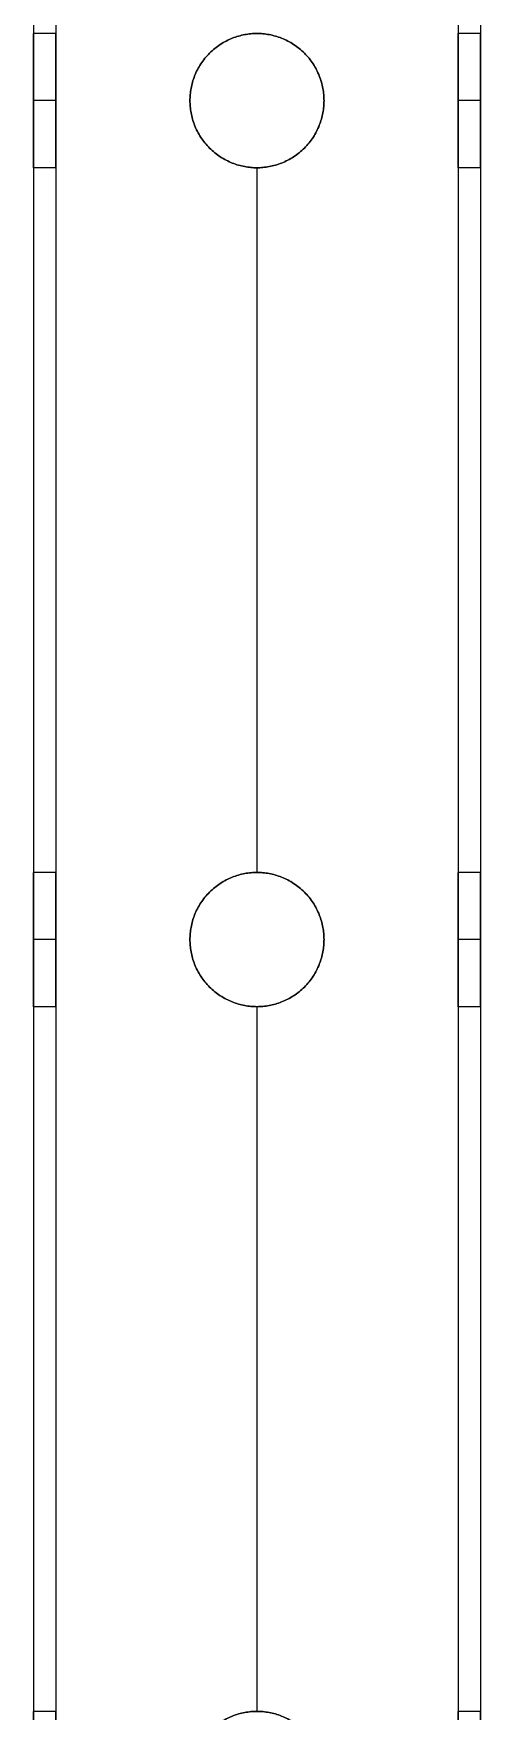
# Model space of a CAD drawing. Header units: millimetres. Extents: x 1279 to 9834, y -699 to 998.
# Drawn here: x 1279.2 to 1319.2, y -355.5 to -205.5 of the extents above; entities that cross this region are included whole.
import ezdxf

# ---------------------------------------------------------------- set-up
doc = ezdxf.new("R2010")
doc.units = ezdxf.units.MM
doc.header["$MEASUREMENT"] = 0
doc.layers.add('staal', color=7, linetype='Continuous', true_color=0x4c4c4c)

msp = doc.modelspace()

# ---------------------------------------------------------------- linework, layer by layer
at = {"layer": 'staal'}
for p, q in [((1281.18, -205.46, 1847.98), (1279.18, -205.46, 1847.98)), ((1299.18, -205.46, 1827.98), (1299.18, -205.46, 1829.98)), ((1319.18, -205.46, 1847.98), (1317.18, -205.46, 1847.98)), ((1281.18, -211.46, 1853.98), (1279.18, -211.46, 1853.98)), ((1281.18, -211.46, 1841.98), (1279.18, -211.46, 1841.98)), ((1293.18, -211.46, 1865.98), (1293.18, -211.46, 1867.98)), ((1293.18, -211.46, 1827.98), (1293.18, -211.46, 1829.98)), ((1305.18, -211.46, 1865.98), (1305.18, -211.46, 1867.98)), ((1305.18, -211.46, 1827.98), (1305.18, -211.46, 1829.98)), ((1319.18, -211.46, 1853.98), (1317.18, -211.46, 1853.98)), ((1319.18, -211.46, 1841.98), (1317.18, -211.46, 1841.98)), ((1281.18, -217.46, 1847.98), (1279.18, -217.46, 1847.98)), ((1299.18, -217.46, 1865.98), (1299.18, -217.46, 1867.98)), ((1299.18, -217.46, 1827.98), (1299.18, -217.46, 1829.98)), ((1319.18, -217.46, 1847.98), (1317.18, -217.46, 1847.98)), ((1281.18, -280.46, 1847.98), (1279.18, -280.46, 1847.98)), ((1299.18, -280.46, 1865.98), (1299.18, -280.46, 1867.98)), ((1299.18, -280.46, 1827.98), (1299.18, -280.46, 1829.98)), ((1319.18, -280.46, 1847.98), (1317.18, -280.46, 1847.98)), ((1281.18, -286.46, 1853.98), (1279.18, -286.46, 1853.98)), ((1281.18, -286.46, 1841.98), (1279.18, -286.46, 1841.98)), ((1293.18, -286.46, 1865.98), (1293.18, -286.46, 1867.98)), ((1293.18, -286.46, 1827.98), (1293.18, -286.46, 1829.98)), ((1305.18, -286.46, 1865.98), (1305.18, -286.46, 1867.98)), ((1305.18, -286.46, 1827.98), (1305.18, -286.46, 1829.98)), ((1319.18, -286.46, 1853.98), (1317.18, -286.46, 1853.98)), ((1319.18, -286.46, 1841.98), (1317.18, -286.46, 1841.98)), ((1281.18, -292.46, 1847.98), (1279.18, -292.46, 1847.98)), ((1299.18, -292.46, 1865.98), (1299.18, -292.46, 1867.98)), ((1299.18, -292.46, 1827.98), (1299.18, -292.46, 1829.98)), ((1319.18, -292.46, 1847.98), (1317.18, -292.46, 1847.98)), ((1281.18, -355.46, 1847.98), (1279.18, -355.46, 1847.98)), ((1299.18, -355.46, 1865.98), (1299.18, -355.46, 1867.98)), ((1299.18, -355.46, 1827.98), (1299.18, -355.46, 1829.98)), ((1319.18, -355.46, 1847.98), (1317.18, -355.46, 1847.98))]:
    msp.add_line(p, q, dxfattribs=at)
for points in [[(1279.18, 669.04, 1827.98), (1279.18, 51.04, 1827.98), (1279.18, -566.96, 1827.98)], [(1279.18, 669.04, 1867.98), (1279.18, 51.04, 1867.98), (1279.18, -566.96, 1867.98)], [(1281.18, 669.04, 1865.98), (1281.18, 51.04, 1865.98), (1281.18, -566.96, 1865.98)], [(1281.18, 669.04, 1829.98), (1281.18, 51.04, 1829.98), (1281.18, -566.96, 1829.98)], [(1317.18, 669.04, 1865.98), (1317.18, 51.04, 1865.98), (1317.18, -566.96, 1865.98)], [(1317.18, 669.04, 1829.98), (1317.18, 51.04, 1829.98), (1317.18, -566.96, 1829.98)], [(1319.18, 669.04, 1827.98), (1319.18, 51.04, 1827.98), (1319.18, -566.96, 1827.98)], [(1319.18, 669.04, 1867.98), (1319.18, 51.04, 1867.98), (1319.18, -566.96, 1867.98)], [(1279.18, -217.46, 1847.98), (1279.18, -248.96, 1847.98), (1279.18, -280.46, 1847.98)], [(1281.18, -217.46, 1847.98), (1281.18, -248.96, 1847.98), (1281.18, -280.46, 1847.98)], [(1299.18, -217.46, 1827.98), (1299.18, -248.96, 1827.98), (1299.18, -280.46, 1827.98)], [(1299.18, -217.46, 1867.98), (1299.18, -248.96, 1867.98), (1299.18, -280.46, 1867.98)], [(1299.18, -217.46, 1865.98), (1299.18, -248.96, 1865.98), (1299.18, -280.46, 1865.98)], [(1299.18, -217.46, 1829.98), (1299.18, -248.96, 1829.98), (1299.18, -280.46, 1829.98)], [(1317.18, -217.46, 1847.98), (1317.18, -248.96, 1847.98), (1317.18, -280.46, 1847.98)], [(1319.18, -217.46, 1847.98), (1319.18, -248.96, 1847.98), (1319.18, -280.46, 1847.98)], [(1279.18, -292.46, 1847.98), (1279.18, -323.96, 1847.98), (1279.18, -355.46, 1847.98)], [(1281.18, -292.46, 1847.98), (1281.18, -323.96, 1847.98), (1281.18, -355.46, 1847.98)], [(1299.18, -292.46, 1827.98), (1299.18, -323.96, 1827.98), (1299.18, -355.46, 1827.98)], [(1299.18, -292.46, 1867.98), (1299.18, -323.96, 1867.98), (1299.18, -355.46, 1867.98)], [(1299.18, -292.46, 1865.98), (1299.18, -323.96, 1865.98), (1299.18, -355.46, 1865.98)], [(1299.18, -292.46, 1829.98), (1299.18, -323.96, 1829.98), (1299.18, -355.46, 1829.98)], [(1317.18, -292.46, 1847.98), (1317.18, -323.96, 1847.98), (1317.18, -355.46, 1847.98)], [(1319.18, -292.46, 1847.98), (1319.18, -323.96, 1847.98), (1319.18, -355.46, 1847.98)]]:
    msp.add_open_spline(points, degree=2, dxfattribs=at)
for points, weights, knots in [([(1279.18, -211.46, 1853.98), (1279.18, -217.46, 1853.98), (1279.18, -217.46, 1847.98), (1279.18, -217.46, 1841.98), (1279.18, -211.46, 1841.98), (1279.18, -205.46, 1841.98), (1279.18, -205.46, 1847.98), (1279.18, -205.46, 1853.98), (1279.18, -211.46, 1853.98)], [1, 0.707106781187, 1, 0.707106781187, 1, 0.707106781187, 1, 0.707106781187, 1], [0, 0, 0, 7.853982, 7.853982, 15.707963, 15.707963, 23.561945, 23.561945, 31.415927, 31.415927, 31.415927]), ([(1281.18, -211.46, 1853.98), (1281.18, -205.46, 1853.98), (1281.18, -205.46, 1847.98), (1281.18, -205.46, 1841.98), (1281.18, -211.46, 1841.98), (1281.18, -217.46, 1841.98), (1281.18, -217.46, 1847.98), (1281.18, -217.46, 1853.98), (1281.18, -211.46, 1853.98)], [1, 0.707106781187, 1, 0.707106781187, 1, 0.707106781187, 1, 0.707106781187, 1], [-31.415927, -31.415927, -31.415927, -23.561945, -23.561945, -15.707963, -15.707963, -7.853982, -7.853982, 0, 0, 0]), ([(1293.18, -211.46, 1827.98), (1293.18, -217.46, 1827.98), (1299.18, -217.46, 1827.98), (1305.18, -217.46, 1827.98), (1305.18, -211.46, 1827.98), (1305.18, -205.46, 1827.98), (1299.18, -205.46, 1827.98), (1293.18, -205.46, 1827.98), (1293.18, -211.46, 1827.98)], [0.999999860338, 0.707106851018, 1, 0.707106781187, 1, 0.707106781187, 1, 0.707106781187, 1], [0, 0, 0, 7.85398, 7.85398, 15.707962, 15.707962, 23.561944, 23.561944, 31.415927, 31.415927, 31.415927]), ([(1293.18, -211.46, 1867.98), (1293.18, -205.46, 1867.98), (1299.18, -205.46, 1867.98), (1305.18, -205.46, 1867.98), (1305.18, -211.46, 1867.98), (1305.18, -217.46, 1867.98), (1299.18, -217.46, 1867.98), (1293.18, -217.46, 1867.98), (1293.18, -211.46, 1867.98)], [1, 0.707106781187, 1, 0.707106781187, 1, 0.707106781187, 1, 0.707106781187, 1], [-31.415927, -31.415927, -31.415927, -23.561945, -23.561945, -15.707963, -15.707963, -7.853982, -7.853982, 0, 0, 0]), ([(1293.18, -211.46, 1865.98), (1293.18, -217.46, 1865.98), (1299.18, -217.46, 1865.98), (1305.18, -217.46, 1865.98), (1305.18, -211.46, 1865.98), (1305.18, -205.46, 1865.98), (1299.18, -205.46, 1865.98), (1293.18, -205.46, 1865.98), (1293.18, -211.46, 1865.98)], [1, 0.707106781187, 1, 0.707106781187, 1, 0.707106781187, 1, 0.707106781187, 1], [0, 0, 0, 7.853982, 7.853982, 15.707963, 15.707963, 23.561945, 23.561945, 31.415927, 31.415927, 31.415927]), ([(1293.18, -211.46, 1829.98), (1293.18, -205.46, 1829.98), (1299.18, -205.46, 1829.98), (1305.18, -205.46, 1829.98), (1305.18, -211.46, 1829.98), (1305.18, -217.46, 1829.98), (1299.18, -217.46, 1829.98), (1293.18, -217.46, 1829.98), (1293.18, -211.46, 1829.98)], [1, 0.707106781187, 1, 0.707106781187, 1, 0.707106781187, 1, 0.707106781187, 1], [-31.415927, -31.415927, -31.415927, -23.561945, -23.561945, -15.707963, -15.707963, -7.853982, -7.853982, 0, 0, 0]), ([(1293.18, -211.46, 1827.98), (1293.18, -217.46, 1827.98), (1299.18, -217.46, 1827.98), (1305.18, -217.46, 1827.98), (1305.18, -211.46, 1827.98), (1305.18, -205.46, 1827.98), (1299.18, -205.46, 1827.98), (1293.18, -205.46, 1827.98), (1293.18, -211.46, 1827.98)], [1, 0.707106781187, 1, 0.707106781187, 1, 0.707106781187, 1, 0.707106781187, 1], [0, 0, 0, 7.853982, 7.853982, 15.707963, 15.707963, 23.561945, 23.561945, 31.415927, 31.415927, 31.415927]), ([(1317.18, -211.46, 1853.98), (1317.18, -217.46, 1853.98), (1317.18, -217.46, 1847.98), (1317.18, -217.46, 1841.98), (1317.18, -211.46, 1841.98), (1317.18, -205.46, 1841.98), (1317.18, -205.46, 1847.98), (1317.18, -205.46, 1853.98), (1317.18, -211.46, 1853.98)], [1, 0.707106781187, 1, 0.707106781187, 1, 0.707106781187, 1, 0.707106781187, 1], [0, 0, 0, 7.853982, 7.853982, 15.707963, 15.707963, 23.561945, 23.561945, 31.415927, 31.415927, 31.415927]), ([(1319.18, -211.46, 1853.98), (1319.18, -205.46, 1853.98), (1319.18, -205.46, 1847.98), (1319.18, -205.46, 1841.98), (1319.18, -211.46, 1841.98), (1319.18, -217.46, 1841.98), (1319.18, -217.46, 1847.98), (1319.18, -217.46, 1853.98), (1319.18, -211.46, 1853.98)], [1, 0.707106781187, 1, 0.707106781187, 1, 0.707106781187, 1, 0.707106851018, 0.999999860338], [-31.415927, -31.415927, -31.415927, -23.561944, -23.561944, -15.707962, -15.707962, -7.85398, -7.85398, 0, 0, 0]), ([(1279.18, -286.46, 1853.98), (1279.18, -292.46, 1853.98), (1279.18, -292.46, 1847.98), (1279.18, -292.46, 1841.98), (1279.18, -286.46, 1841.98), (1279.18, -280.46, 1841.98), (1279.18, -280.46, 1847.98), (1279.18, -280.46, 1853.98), (1279.18, -286.46, 1853.98)], [1, 0.707106781187, 1, 0.707106781187, 1, 0.707106781187, 1, 0.707106781187, 1], [0, 0, 0, 7.853982, 7.853982, 15.707963, 15.707963, 23.561945, 23.561945, 31.415927, 31.415927, 31.415927]), ([(1281.18, -286.46, 1853.98), (1281.18, -280.46, 1853.98), (1281.18, -280.46, 1847.98), (1281.18, -280.46, 1841.98), (1281.18, -286.46, 1841.98), (1281.18, -292.46, 1841.98), (1281.18, -292.46, 1847.98), (1281.18, -292.46, 1853.98), (1281.18, -286.46, 1853.98)], [1, 0.707106781187, 1, 0.707106781187, 1, 0.707106781187, 1, 0.707106781187, 1], [-31.415927, -31.415927, -31.415927, -23.561945, -23.561945, -15.707963, -15.707963, -7.853982, -7.853982, 0, 0, 0]), ([(1293.18, -286.46, 1827.98), (1293.18, -292.46, 1827.98), (1299.18, -292.46, 1827.98), (1305.18, -292.46, 1827.98), (1305.18, -286.46, 1827.98), (1305.18, -280.46, 1827.98), (1299.18, -280.46, 1827.98), (1293.18, -280.46, 1827.98), (1293.18, -286.46, 1827.98)], [0.999999860338, 0.707106851018, 1, 0.707106781187, 1, 0.707106781187, 1, 0.707106781187, 1], [0, 0, 0, 7.85398, 7.85398, 15.707962, 15.707962, 23.561944, 23.561944, 31.415927, 31.415927, 31.415927]), ([(1293.18, -286.46, 1867.98), (1293.18, -280.46, 1867.98), (1299.18, -280.46, 1867.98), (1305.18, -280.46, 1867.98), (1305.18, -286.46, 1867.98), (1305.18, -292.46, 1867.98), (1299.18, -292.46, 1867.98), (1293.18, -292.46, 1867.98), (1293.18, -286.46, 1867.98)], [1, 0.707106781187, 1, 0.707106781187, 1, 0.707106781187, 1, 0.707106851018, 0.999999860338], [-31.415927, -31.415927, -31.415927, -23.561944, -23.561944, -15.707962, -15.707962, -7.85398, -7.85398, 0, 0, 0]), ([(1293.18, -286.46, 1865.98), (1293.18, -292.46, 1865.98), (1299.18, -292.46, 1865.98), (1305.18, -292.46, 1865.98), (1305.18, -286.46, 1865.98), (1305.18, -280.46, 1865.98), (1299.18, -280.46, 1865.98), (1293.18, -280.46, 1865.98), (1293.18, -286.46, 1865.98)], [0.999999860338, 0.707106851018, 1, 0.707106781187, 1, 0.707106781187, 1, 0.707106851018, 0.999999860338], [0, 0, 0, 7.853981, 7.853981, 15.707963, 15.707963, 23.561946, 23.561946, 31.415927, 31.415927, 31.415927]), ([(1293.18, -286.46, 1829.98), (1293.18, -280.46, 1829.98), (1299.18, -280.46, 1829.98), (1305.18, -280.46, 1829.98), (1305.18, -286.46, 1829.98), (1305.18, -292.46, 1829.98), (1299.18, -292.46, 1829.98), (1293.18, -292.46, 1829.98), (1293.18, -286.46, 1829.98)], [0.999999860338, 0.707106851018, 1, 0.707106781187, 1, 0.707106781187, 1, 0.707106851018, 0.999999860338], [-31.415927, -31.415927, -31.415927, -23.561946, -23.561946, -15.707963, -15.707963, -7.853981, -7.853981, 0, 0, 0]), ([(1293.18, -286.46, 1827.98), (1293.18, -292.46, 1827.98), (1299.18, -292.46, 1827.98), (1305.18, -292.46, 1827.98), (1305.18, -286.46, 1827.98), (1305.18, -280.46, 1827.98), (1299.18, -280.46, 1827.98), (1293.18, -280.46, 1827.98), (1293.18, -286.46, 1827.98)], [1, 0.707106781187, 1, 0.707106781187, 1, 0.707106781187, 1, 0.707106781187, 1], [0, 0, 0, 7.853982, 7.853982, 15.707963, 15.707963, 23.561945, 23.561945, 31.415927, 31.415927, 31.415927]), ([(1317.18, -286.46, 1853.98), (1317.18, -292.46, 1853.98), (1317.18, -292.46, 1847.98), (1317.18, -292.46, 1841.98), (1317.18, -286.46, 1841.98), (1317.18, -280.46, 1841.98), (1317.18, -280.46, 1847.98), (1317.18, -280.46, 1853.98), (1317.18, -286.46, 1853.98)], [1, 0.707106781187, 1, 0.707106781187, 1, 0.707106781187, 1, 0.707106781187, 1], [0, 0, 0, 7.853982, 7.853982, 15.707963, 15.707963, 23.561945, 23.561945, 31.415927, 31.415927, 31.415927]), ([(1319.18, -286.46, 1853.98), (1319.18, -280.46, 1853.98), (1319.18, -280.46, 1847.98), (1319.18, -280.46, 1841.98), (1319.18, -286.46, 1841.98), (1319.18, -292.46, 1841.98), (1319.18, -292.46, 1847.98), (1319.18, -292.46, 1853.98), (1319.18, -286.46, 1853.98)], [1, 0.707106781187, 1, 0.707106781187, 1, 0.707106781187, 1, 0.707106781187, 1], [-31.415927, -31.415927, -31.415927, -23.561945, -23.561945, -15.707963, -15.707963, -7.853982, -7.853982, 0, 0, 0]), ([(1279.18, -361.46, 1853.98), (1279.18, -367.46, 1853.98), (1279.18, -367.46, 1847.98), (1279.18, -367.46, 1841.98), (1279.18, -361.46, 1841.98), (1279.18, -355.46, 1841.98), (1279.18, -355.46, 1847.98), (1279.18, -355.46, 1853.98), (1279.18, -361.46, 1853.98)], [1, 0.707106781187, 1, 0.707106781187, 1, 0.707106781187, 1, 0.707106781187, 1], [0, 0, 0, 7.853982, 7.853982, 15.707963, 15.707963, 23.561945, 23.561945, 31.415927, 31.415927, 31.415927]), ([(1281.18, -361.46, 1853.98), (1281.18, -355.46, 1853.98), (1281.18, -355.46, 1847.98), (1281.18, -355.46, 1841.98), (1281.18, -361.46, 1841.98), (1281.18, -367.46, 1841.98), (1281.18, -367.46, 1847.98), (1281.18, -367.46, 1853.98), (1281.18, -361.46, 1853.98)], [1, 0.707106781187, 1, 0.707106781187, 1, 0.707106781187, 1, 0.707106781187, 1], [-31.415927, -31.415927, -31.415927, -23.561945, -23.561945, -15.707963, -15.707963, -7.853982, -7.853982, 0, 0, 0]), ([(1293.18, -361.46, 1827.98), (1293.18, -367.46, 1827.98), (1299.18, -367.46, 1827.98), (1305.18, -367.46, 1827.98), (1305.18, -361.46, 1827.98), (1305.18, -355.46, 1827.98), (1299.18, -355.46, 1827.98), (1293.18, -355.46, 1827.98), (1293.18, -361.46, 1827.98)], [1, 0.707106781187, 1, 0.707106781187, 1, 0.707106781187, 1, 0.707106781187, 1], [0, 0, 0, 7.853982, 7.853982, 15.707963, 15.707963, 23.561945, 23.561945, 31.415927, 31.415927, 31.415927]), ([(1293.18, -361.46, 1867.98), (1293.18, -355.46, 1867.98), (1299.18, -355.46, 1867.98), (1305.18, -355.46, 1867.98), (1305.18, -361.46, 1867.98), (1305.18, -367.46, 1867.98), (1299.18, -367.46, 1867.98), (1293.18, -367.46, 1867.98), (1293.18, -361.46, 1867.98)], [1, 0.707106781187, 1, 0.707106781187, 1, 0.707106781187, 1, 0.707106781187, 1], [-31.415927, -31.415927, -31.415927, -23.561945, -23.561945, -15.707963, -15.707963, -7.853982, -7.853982, 0, 0, 0]), ([(1293.18, -361.46, 1865.98), (1293.18, -367.46, 1865.98), (1299.18, -367.46, 1865.98), (1305.18, -367.46, 1865.98), (1305.18, -361.46, 1865.98), (1305.18, -355.46, 1865.98), (1299.18, -355.46, 1865.98), (1293.18, -355.46, 1865.98), (1293.18, -361.46, 1865.98)], [0.999999860338, 0.707106851018, 1, 0.707106781187, 1, 0.707106781187, 1, 0.707106851018, 0.999999860338], [0, 0, 0, 7.853981, 7.853981, 15.707963, 15.707963, 23.561946, 23.561946, 31.415927, 31.415927, 31.415927]), ([(1293.18, -361.46, 1829.98), (1293.18, -355.46, 1829.98), (1299.18, -355.46, 1829.98), (1305.18, -355.46, 1829.98), (1305.18, -361.46, 1829.98), (1305.18, -367.46, 1829.98), (1299.18, -367.46, 1829.98), (1293.18, -367.46, 1829.98), (1293.18, -361.46, 1829.98)], [0.999999860338, 0.707106851018, 1, 0.707106781187, 1, 0.707106781187, 1, 0.707106851018, 0.999999860338], [-31.415927, -31.415927, -31.415927, -23.561946, -23.561946, -15.707963, -15.707963, -7.853981, -7.853981, 0, 0, 0]), ([(1293.18, -361.46, 1827.98), (1293.18, -367.46, 1827.98), (1299.18, -367.46, 1827.98), (1305.18, -367.46, 1827.98), (1305.18, -361.46, 1827.98), (1305.18, -355.46, 1827.98), (1299.18, -355.46, 1827.98), (1293.18, -355.46, 1827.98), (1293.18, -361.46, 1827.98)], [1, 0.707106781187, 1, 0.707106781187, 1, 0.707106781187, 1, 0.707106781187, 1], [0, 0, 0, 7.853982, 7.853982, 15.707963, 15.707963, 23.561945, 23.561945, 31.415927, 31.415927, 31.415927]), ([(1317.18, -361.46, 1853.98), (1317.18, -367.46, 1853.98), (1317.18, -367.46, 1847.98), (1317.18, -367.46, 1841.98), (1317.18, -361.46, 1841.98), (1317.18, -355.46, 1841.98), (1317.18, -355.46, 1847.98), (1317.18, -355.46, 1853.98), (1317.18, -361.46, 1853.98)], [1, 0.707106781187, 1, 0.707106781187, 1, 0.707106781187, 1, 0.707106781187, 1], [0, 0, 0, 7.853982, 7.853982, 15.707963, 15.707963, 23.561945, 23.561945, 31.415927, 31.415927, 31.415927]), ([(1319.18, -361.46, 1853.98), (1319.18, -355.46, 1853.98), (1319.18, -355.46, 1847.98), (1319.18, -355.46, 1841.98), (1319.18, -361.46, 1841.98), (1319.18, -367.46, 1841.98), (1319.18, -367.46, 1847.98), (1319.18, -367.46, 1853.98), (1319.18, -361.46, 1853.98)], [1, 0.707106781187, 1, 0.707106781187, 1, 0.707106781187, 1, 0.707106781187, 1], [-31.415927, -31.415927, -31.415927, -23.561945, -23.561945, -15.707963, -15.707963, -7.853982, -7.853982, 0, 0, 0])]:
    msp.add_rational_spline(points, weights, degree=2, knots=knots, dxfattribs=at)

doc.saveas('drawing.dxf')
